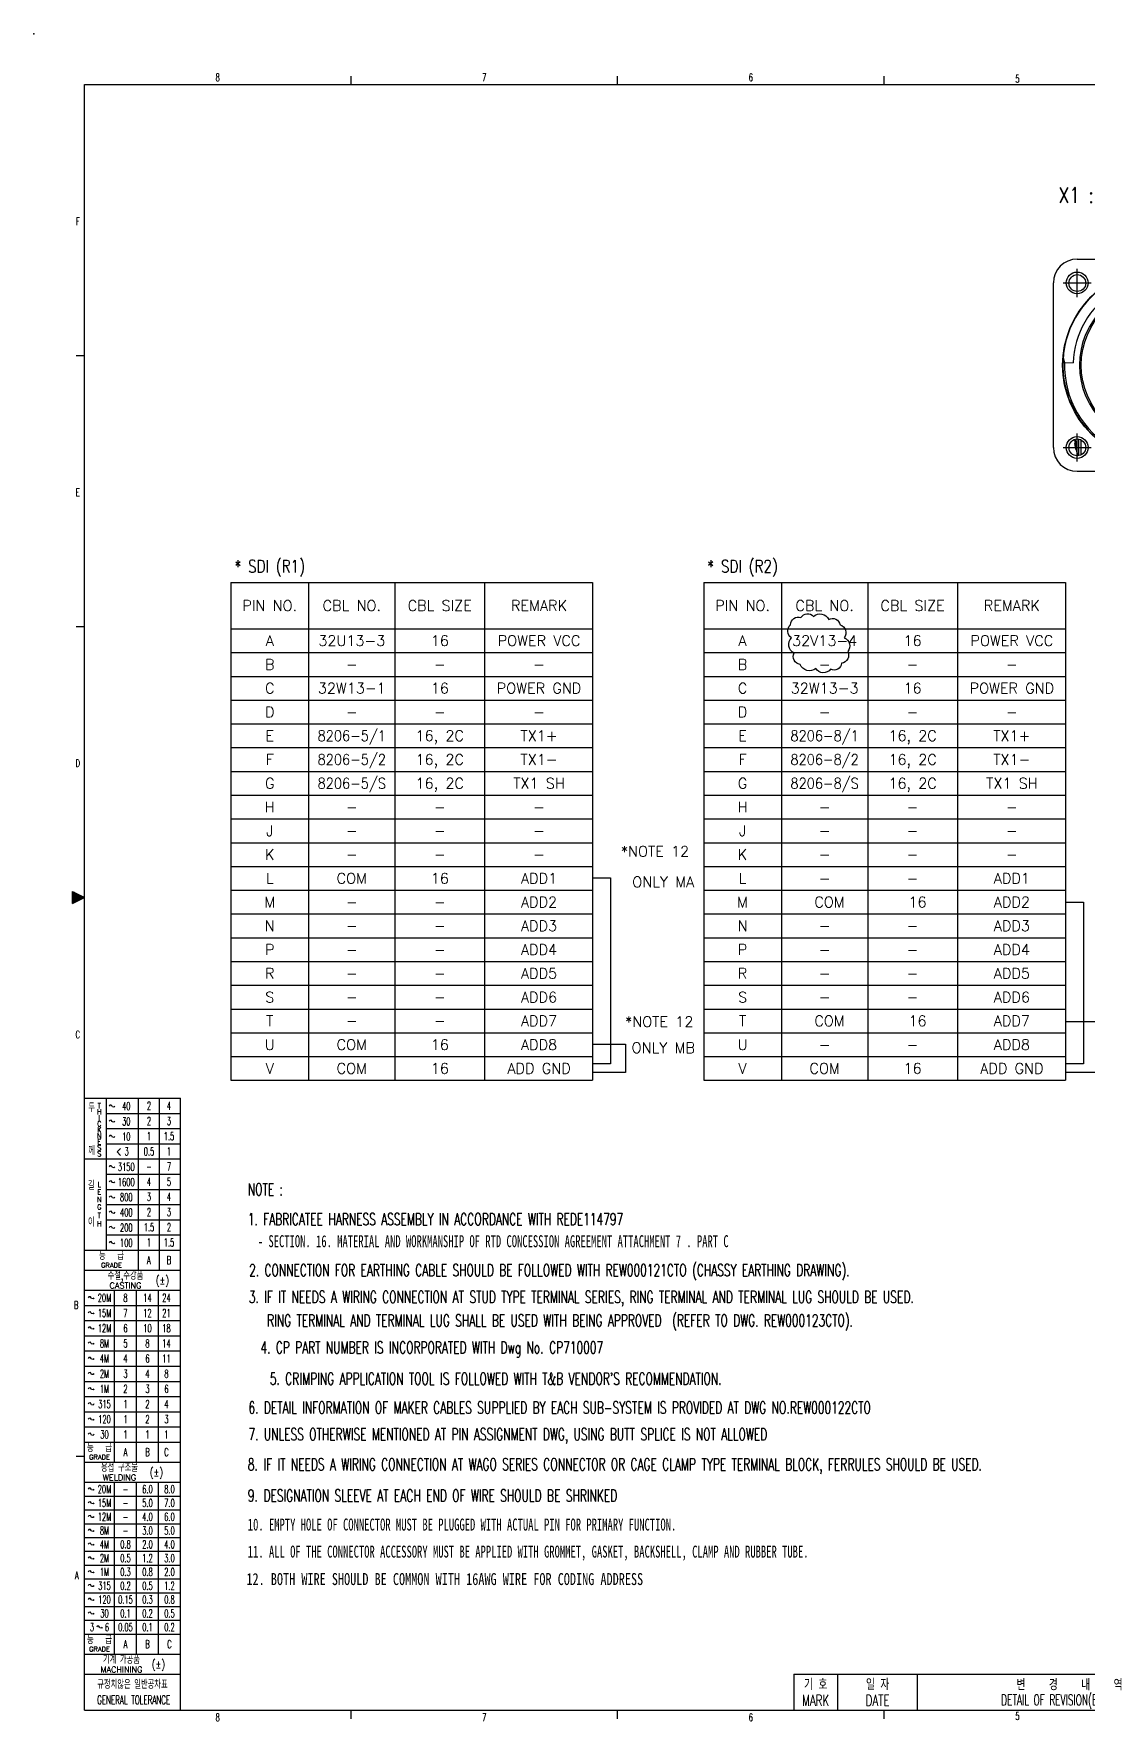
# Model space of a CAD drawing. Extents: x 260 to 819, y -886 to -454.
# Drawn here: x 260.4 to 524.1, y -875.6 to -453.8 of the extents above; entities that cross this region are included whole.
import ezdxf
from ezdxf.enums import TextEntityAlignment as Align

# ---------------------------------------------------------------- set-up
doc = ezdxf.new("R2010")
doc.units = 0
doc.header["$LTSCALE"] = 150
doc.header["$MEASUREMENT"] = 0
doc.linetypes.add('DASHDOT', pattern=[1, 0.5, -0.25, 0, -0.25])
doc.linetypes.add('DASHED', pattern=[0.75, 0.5, -0.25])
doc.layers.get('0').update_dxf_attribs({"color": 6, "linetype": 'CONTINUOUS'})
doc.layers.add('현배선도', color=7, linetype='CONTINUOUS')
doc.styles.add('ROMANS', font='txt', dxfattribs={"height": 0.2})
doc.styles.get("Standard").update_dxf_attribs({"font": 'romans.shx', "width": 0.8, "bigfont": 'whgtxt.shx'})

# ---------------------------------------------------------------- blocks, each defined once
blk = doc.blocks.new('*H6')
at = {"color": 2, "linetype": 'Continuous'}
for p, q in [((-534.45, 202.67), (-536.42, 204.65)), ((-534.64, 202.58), (-536.42, 204.36)), ((-534.82, 202.48), (-536.42, 204.08)), ((-535.01, 202.39), (-536.42, 203.8)), ((-535.2, 202.29), (-536.42, 203.51)), ((-535.39, 202.2), (-536.42, 203.23)), ((-535.58, 202.11), (-536.42, 202.95)), ((-535.77, 202.01), (-536.42, 202.67)), ((-534.26, 202.77), (-536, 204.51)), ((-534.07, 202.86), (-535.43, 204.22)), ((-533.88, 202.96), (-534.86, 203.94)), ((-533.69, 203.05), (-534.29, 203.65)), ((-533.51, 203.15), (-533.72, 203.36)), ((-535.95, 201.92), (-536.42, 202.38)), ((-536.14, 201.82), (-536.42, 202.1)), ((-536.33, 201.73), (-536.42, 201.82))]:
    blk.add_line(p, q, dxfattribs=at)
blk = doc.blocks.new('*H7')
at = {"color": 2, "linetype": 'Continuous'}
for p, q in [((-536.36, 204.69), (-536.42, 204.63)), ((-536.17, 204.6), (-536.42, 204.35)), ((-535.98, 204.5), (-536.42, 204.06)), ((-535.79, 204.41), (-536.42, 203.78)), ((-535.61, 204.31), (-536.42, 203.5)), ((-535.42, 204.22), (-536.42, 203.21)), ((-535.23, 204.12), (-536.42, 202.93)), ((-535.04, 204.03), (-536.42, 202.65)), ((-534.85, 203.93), (-536.42, 202.37)), ((-534.67, 203.84), (-536.42, 202.08)), ((-534.48, 203.74), (-536.42, 201.8)), ((-534.29, 203.65), (-536.09, 201.85)), ((-534.1, 203.55), (-535.52, 202.13)), ((-533.91, 203.46), (-534.95, 202.42)), ((-533.72, 203.36), (-534.38, 202.71)), ((-533.54, 203.27), (-533.81, 202.99))]:
    blk.add_line(p, q, dxfattribs=at)
blk = doc.blocks.new('ansi-c')
at = {"color": 5, "linetype": 'Continuous'}
for p, q in [((-56.4, 764.46), (477, 764.46)), ((-56.4, 358.06), (-56.4, 764.46)), ((-56.4, 511.06), (-32.4, 511.06)), ((-32.4, 358.06), (-32.4, 511.06)), ((-56.4, 463.06), (-32.4, 463.06)), ((-56.4, 415.06), (-32.4, 415.06)), ((-56.4, 367.06), (-32.4, 367.06)), ((121, 367.06), (283.5, 367.06)), ((-56.4, 358.06), (477, 358.06))]:
    blk.add_line(p, q, dxfattribs=at)
at = {"color": 210, "linetype": 'Continuous'}
for p, q in [((10.28, 764.46), (10.28, 766.57)), ((76.95, 764.46), (76.95, 766.57)), ((143.63, 764.46), (143.63, 766.57)), ((-58.45, 696.73), (-56.4, 696.73)), ((-58.45, 629), (-56.4, 629)), ((-58.45, 561.26), (-56.4, 561.26)), ((-50.9, 473.11), (-50.9, 511.06)), ((-42.9, 468.09), (-42.9, 511.06)), ((-37.65, 468.09), (-37.65, 511.06)), ((-50.9, 507.27), (-32.4, 507.27)), ((-50.9, 503.47), (-32.4, 503.47)), ((-50.9, 499.68), (-32.4, 499.68)), ((-56.4, 495.88), (-32.4, 495.88)), ((-50.9, 492.09), (-32.4, 492.09)), ((-50.9, 488.29), (-32.4, 488.29)), ((-50.9, 484.5), (-32.4, 484.5)), ((-50.9, 480.7), (-32.4, 480.7)), ((-50.9, 476.91), (-32.4, 476.91)), ((-56.4, 473.11), (-32.4, 473.11)), ((-56.4, 468.09), (-32.4, 468.09)), ((-48.9, 420.09), (-48.9, 463.06)), ((-43.4, 420.09), (-43.4, 463.06)), ((-37.9, 420.09), (-37.9, 463.06)), ((-56.4, 459.27), (-32.4, 459.27)), ((-56.4, 455.47), (-32.4, 455.47)), ((-56.4, 451.68), (-32.4, 451.68)), ((-56.4, 447.88), (-32.4, 447.88)), ((-56.4, 444.09), (-32.4, 444.09)), ((-56.4, 440.29), (-32.4, 440.29)), ((-56.4, 436.5), (-32.4, 436.5)), ((-56.4, 432.7), (-32.4, 432.7)), ((-56.4, 428.91), (-32.4, 428.91)), ((-56.4, 425.11), (-32.4, 425.11)), ((-58.45, 421.56), (-56.4, 421.56)), ((-56.4, 420.09), (-32.4, 420.09)), ((-48.9, 372.09), (-48.9, 415.06)), ((-43.4, 372.09), (-43.4, 415.06)), ((-37.9, 372.09), (-37.9, 415.06)), ((-56.4, 411.61), (-32.4, 411.61)), ((-56.4, 408.16), (-32.4, 408.16)), ((-56.4, 404.71), (-32.4, 404.71)), ((-56.4, 401.26), (-32.4, 401.26)), ((-56.4, 397.81), (-32.4, 397.81)), ((-56.4, 394.36), (-32.4, 394.36)), ((-56.4, 390.91), (-32.4, 390.91)), ((-56.4, 387.46), (-32.4, 387.46)), ((-56.4, 384.01), (-32.4, 384.01)), ((-56.4, 380.56), (-32.4, 380.56)), ((-56.4, 377.11), (-32.4, 377.11)), ((-56.4, 372.09), (-32.4, 372.09)), ((132, 358.06), (132, 367.06)), ((152, 358.06), (152, 367.06)), ((10.28, 355.96), (10.28, 358.06)), ((76.95, 355.96), (76.95, 358.06)), ((143.63, 355.96), (143.63, 358.06))]:
    blk.add_line(p, q, dxfattribs=at)
at = {"color": 2, "linetype": 'Continuous'}
for p, q in [((-59.42, 562.78), (-56.4, 561.26)), ((-59.42, 559.74), (-59.42, 562.78)), ((-59.42, 559.74), (-56.4, 561.26))]:
    blk.add_line(p, q, dxfattribs=at)
at = {"color": 5, "linetype": 'DASHED'}
blk.add_line((121, 367.06), (121, 358.06), dxfattribs=at)
at = {"color": 130, "linetype": 'Continuous'}
for points in [[(-48.8, 509.12), (-49.02, 508.86), (-49.41, 508.93), (-49.5, 509.08), (-49.5, 509.08), (-49.69, 509.37), (-50.1, 509.31), (-50.2, 509.12)], [(-48.8, 505.32), (-49.02, 505.06), (-49.41, 505.14), (-49.5, 505.28), (-49.5, 505.28), (-49.69, 505.58), (-50.1, 505.52), (-50.2, 505.32)], [(-48.8, 501.53), (-49.02, 501.27), (-49.41, 501.34), (-49.5, 501.49), (-49.5, 501.49), (-49.69, 501.78), (-50.1, 501.72), (-50.2, 501.53)], [(-48.8, 493.94), (-49.02, 493.68), (-49.41, 493.75), (-49.5, 493.9), (-49.5, 493.9), (-49.69, 494.19), (-50.1, 494.13), (-50.2, 493.94)], [(-48.8, 490.14), (-49.02, 489.88), (-49.41, 489.96), (-49.5, 490.1), (-49.5, 490.1), (-49.69, 490.4), (-50.1, 490.34), (-50.2, 490.14)], [(-48.8, 486.35), (-49.02, 486.09), (-49.41, 486.16), (-49.5, 486.31), (-49.5, 486.31), (-49.69, 486.6), (-50.1, 486.54), (-50.2, 486.35)], [(-48.8, 482.55), (-49.02, 482.29), (-49.41, 482.37), (-49.5, 482.51), (-49.5, 482.51), (-49.69, 482.81), (-50.1, 482.75), (-50.2, 482.55)], [(-48.8, 478.76), (-49.02, 478.5), (-49.41, 478.57), (-49.5, 478.72), (-49.5, 478.72), (-49.69, 479.01), (-50.1, 478.95), (-50.2, 478.76)], [(-48.8, 474.96), (-49.02, 474.7), (-49.41, 474.78), (-49.5, 474.92), (-49.5, 474.92), (-49.69, 475.22), (-50.1, 475.16), (-50.2, 474.96)], [(-54.05, 461.21), (-54.27, 460.95), (-54.66, 461.02), (-54.75, 461.17), (-54.75, 461.17), (-54.94, 461.46), (-55.35, 461.4), (-55.45, 461.21)], [(-54.05, 457.41), (-54.27, 457.15), (-54.66, 457.22), (-54.75, 457.37), (-54.75, 457.37), (-54.94, 457.66), (-55.35, 457.61), (-55.45, 457.41)], [(-54.05, 453.62), (-54.27, 453.36), (-54.66, 453.43), (-54.75, 453.58), (-54.75, 453.58), (-54.94, 453.87), (-55.35, 453.81), (-55.45, 453.62)], [(-54.05, 449.82), (-54.27, 449.56), (-54.66, 449.63), (-54.75, 449.78), (-54.75, 449.78), (-54.94, 450.07), (-55.35, 450.02), (-55.45, 449.82)], [(-54.05, 446.03), (-54.27, 445.77), (-54.66, 445.84), (-54.75, 445.99), (-54.75, 445.99), (-54.94, 446.28), (-55.35, 446.22), (-55.45, 446.03)], [(-54.05, 442.23), (-54.27, 441.97), (-54.66, 442.04), (-54.75, 442.19), (-54.75, 442.19), (-54.94, 442.48), (-55.35, 442.43), (-55.45, 442.23)], [(-54.05, 438.44), (-54.27, 438.18), (-54.66, 438.25), (-54.75, 438.4), (-54.75, 438.4), (-54.94, 438.69), (-55.35, 438.63), (-55.45, 438.44)], [(-54.05, 434.64), (-54.27, 434.38), (-54.66, 434.45), (-54.75, 434.6), (-54.75, 434.6), (-54.94, 434.89), (-55.35, 434.84), (-55.45, 434.64)], [(-54.05, 430.85), (-54.27, 430.59), (-54.66, 430.66), (-54.75, 430.81), (-54.75, 430.81), (-54.94, 431.1), (-55.35, 431.04), (-55.45, 430.85)], [(-54.05, 427.05), (-54.27, 426.79), (-54.66, 426.86), (-54.75, 427.01), (-54.75, 427.01), (-54.94, 427.3), (-55.35, 427.25), (-55.45, 427.05)], [(-54.05, 413.38), (-54.27, 413.12), (-54.66, 413.19), (-54.75, 413.34), (-54.75, 413.34), (-54.94, 413.63), (-55.35, 413.57), (-55.45, 413.38)], [(-54.05, 409.93), (-54.27, 409.67), (-54.66, 409.74), (-54.75, 409.89), (-54.75, 409.89), (-54.94, 410.18), (-55.35, 410.12), (-55.45, 409.93)], [(-54.05, 406.48), (-54.27, 406.22), (-54.66, 406.29), (-54.75, 406.44), (-54.75, 406.44), (-54.94, 406.73), (-55.35, 406.67), (-55.45, 406.48)], [(-54.05, 403.03), (-54.27, 402.77), (-54.66, 402.84), (-54.75, 402.99), (-54.75, 402.99), (-54.94, 403.28), (-55.35, 403.22), (-55.45, 403.03)], [(-54.05, 399.58), (-54.27, 399.32), (-54.66, 399.39), (-54.75, 399.54), (-54.75, 399.54), (-54.94, 399.83), (-55.35, 399.77), (-55.45, 399.58)], [(-54.05, 396.13), (-54.27, 395.87), (-54.66, 395.94), (-54.75, 396.09), (-54.75, 396.09), (-54.94, 396.38), (-55.35, 396.32), (-55.45, 396.13)], [(-54.05, 392.68), (-54.27, 392.42), (-54.66, 392.49), (-54.75, 392.64), (-54.75, 392.64), (-54.94, 392.93), (-55.35, 392.87), (-55.45, 392.68)], [(-54.05, 389.23), (-54.27, 388.97), (-54.66, 389.04), (-54.75, 389.19), (-54.75, 389.19), (-54.94, 389.48), (-55.35, 389.42), (-55.45, 389.23)], [(-54.05, 385.78), (-54.27, 385.52), (-54.66, 385.59), (-54.75, 385.74), (-54.75, 385.74), (-54.94, 386.03), (-55.35, 385.97), (-55.45, 385.78)], [(-54.05, 382.33), (-54.27, 382.07), (-54.66, 382.14), (-54.75, 382.29), (-54.75, 382.29), (-54.94, 382.58), (-55.35, 382.52), (-55.45, 382.33)], [(-51.95, 378.88), (-52.17, 378.62), (-52.56, 378.69), (-52.65, 378.84), (-52.65, 378.84), (-52.84, 379.13), (-53.25, 379.07), (-53.35, 378.88)]]:
    blk.add_lwpolyline(points, dxfattribs=at)
at = {"color": 7, "linetype": 'Continuous'}
blk.add_point((-69.1, 777.16), dxfattribs=at)
for name in ['*H7', '*H6']:
    blk.add_blockref(name, (477, 358.06), dxfattribs=at)
at = {"color": 130, "linetype": 'Continuous'}
for s, height, width, p in [('8', 1.9, 0.655684, (-23.08, 766.25)), ('7', 1.9, 0.655684, (43.6, 766.25)), ('6', 1.9, 0.655684, (110.27, 766.25)), ('5', 1.9, 0.655684, (176.97, 765.92)), ('F', 1.9, 0.655684, (-58.09, 730.28)), ('E', 1.9, 0.655684, (-58.09, 662.55)), ('D', 1.9, 0.655684, (-58.09, 594.82)), ('C', 1.9, 0.655684, (-58.09, 527)), ('두', 2, 0.65, (-54.6, 508.66)), ('T', 1.3, 0.797385, (-52.7, 509.19)), ('H', 1.3, 0.797385, (-52.7, 507.69)), ('I', 1.3, 0.797385, (-52.7, 506.19)), ('40', 2, 0.582, (-45.95, 509.08)), ('30', 2, 0.582, (-45.95, 505.28)), ('2', 2, 0.582, (-40.27, 509.17)), ('2', 2, 0.582, (-40.27, 505.37)), ('4', 2, 0.582, (-35.27, 509.17)), ('3', 2, 0.582, (-35.27, 505.37)), ('C', 1.3, 0.797385, (-52.7, 504.69)), ('N', 1.3, 0.797385, (-52.7, 501.69)), ('K', 1.3, 0.797385, (-52.7, 503.19)), ('10', 2, 0.582, (-45.95, 501.49)), ('1', 2, 0.582, (-40.27, 501.58)), ('1.5', 2, 0.582, (-35.27, 501.58)), ('께', 2, 0.65, (-54.6, 497.89)), ('S', 1.3, 0.797385, (-52.7, 498.69)), ('S', 1.3, 0.797385, (-52.7, 497.19)), ('E', 1.3, 0.797385, (-52.7, 500.19)), ('< 3', 2, 0.582, (-46.9, 497.78)), ('0.5', 2, 0.582, (-40.27, 497.78)), ('1', 2, 0.582, (-35.27, 497.78)), ('3150', 2, 0.582, (-45.95, 493.9)), ('-', 2, 0.582, (-40.27, 493.99)), ('7', 2, 0.582, (-35.27, 493.99)), ('길', 2, 0.65, (-54.7, 489.19)), ('L', 1.3, 0.797385, (-52.7, 489.52)), ('1600', 2, 0.582, (-45.95, 490.1)), ('4', 2, 0.582, (-40.27, 490.19)), ('5', 2, 0.582, (-35.27, 490.19)), ('N', 1.3, 0.797385, (-52.7, 485.74)), ('E', 1.3, 0.797385, (-52.7, 487.63)), ('800', 2, 0.582, (-45.95, 486.31)), ('3', 2, 0.582, (-40.27, 486.4)), ('4', 2, 0.582, (-35.27, 486.4)), ('이', 2, 0.65, (-54.7, 480.01)), ('G', 1.3, 0.797385, (-52.7, 483.86)), ('T', 1.3, 0.797385, (-52.7, 481.77)), ('400', 2, 0.582, (-45.95, 482.51)), ('2', 2, 0.582, (-40.27, 482.6)), ('3', 2, 0.582, (-35.27, 482.6)), ('H', 1.3, 0.797385, (-52.7, 479.68)), ('200', 2, 0.582, (-45.95, 478.72)), ('1.5', 2, 0.582, (-40.27, 478.81)), ('2', 2, 0.582, (-35.27, 478.81)), ('등   급', 2, 0.65, (-49.65, 471.68)), ('100', 2, 0.582, (-45.95, 474.92)), ('1', 2, 0.582, (-40.27, 475.01)), ('1.5', 2, 0.582, (-35.27, 475.01)), ('GRADE', 1.2, 1.015333, (-49.65, 469.32)), ('A', 2, 0.582, (-40.27, 470.6)), ('B', 2, 0.582, (-35.27, 470.6)), ('CASTING', 1.5, 0.982, (-46.15, 464.24)), ('주철,주강품', 2, 0.65, (-46.15, 466.71)), ('(±)', 2, 0.782, (-36.9, 465.58)), ('B', 1.9, 0.655684, (-58.49, 459.39)), ('20M', 2, 0.582, (-51.4, 461.17)), ('8', 2, 0.582, (-46.15, 461.17)), ('14', 2, 0.582, (-40.65, 461.17)), ('24', 2, 0.582, (-35.9, 461.17)), ('15M', 2, 0.582, (-51.4, 457.37)), ('7', 2, 0.582, (-46.15, 457.37)), ('12', 2, 0.582, (-40.65, 457.37)), ('21', 2, 0.582, (-35.9, 457.37)), ('12M', 2, 0.582, (-51.4, 453.58)), ('6', 2, 0.582, (-46.15, 453.58)), ('10', 2, 0.582, (-40.65, 453.58)), ('18', 2, 0.582, (-35.9, 453.58)), ('8M', 2, 0.582, (-51.4, 449.78)), ('5', 2, 0.582, (-46.15, 449.78)), ('8', 2, 0.582, (-40.65, 449.78)), ('14', 2, 0.582, (-35.9, 449.78)), ('4M', 2, 0.582, (-51.4, 445.99)), ('2M', 2, 0.582, (-51.4, 442.19)), ('4', 2, 0.582, (-46.15, 445.99)), ('3', 2, 0.582, (-46.15, 442.19)), ('4', 2, 0.582, (-40.65, 442.19)), ('6', 2, 0.582, (-40.65, 445.99)), ('11', 2, 0.582, (-35.9, 445.99)), ('8', 2, 0.582, (-35.9, 442.19)), ('1M', 2, 0.582, (-51.4, 438.4)), ('2', 2, 0.582, (-46.15, 438.4)), ('3', 2, 0.582, (-40.65, 438.4)), ('6', 2, 0.582, (-35.9, 438.4)), ('315', 2, 0.582, (-51.4, 434.6)), ('1', 2, 0.582, (-46.15, 434.6)), ('2', 2, 0.582, (-40.65, 434.6)), ('4', 2, 0.582, (-35.9, 434.6)), ('120', 2, 0.582, (-51.4, 430.81)), ('1', 2, 0.582, (-46.15, 430.81)), ('2', 2, 0.582, (-40.65, 430.81)), ('3', 2, 0.582, (-35.9, 430.81)), ('30', 2, 0.582, (-51.4, 427.01)), ('1', 2, 0.582, (-46.15, 427.01)), ('1', 2, 0.582, (-40.65, 427.01)), ('1', 2, 0.582, (-35.9, 427.01)), ('등   급', 2, 0.65, (-52.65, 423.64)), ('GRADE', 1.2, 1.015333, (-52.65, 421.36)), ('A', 2, 0.582, (-46.15, 422.6)), ('B', 2, 0.582, (-40.65, 422.6)), ('C', 2, 0.582, (-35.9, 422.6)), ('용접 구조물', 2, 0.65, (-47.65, 418.71)), ('(±)', 2, 0.782, (-38.4, 417.58)), ('20M', 2, 0.582, (-51.4, 413.34)), ('WELDING', 1.5, 0.982, (-47.65, 416.24)), ('6.0', 2, 0.582, (-40.65, 413.34)), ('8.0', 2, 0.582, (-35.15, 413.34)), ('15M', 2, 0.582, (-51.4, 409.89)), ('-', 2, 0.582, (-46.15, 413.34)), ('-', 2, 0.582, (-46.15, 409.89)), ('5.0', 2, 0.582, (-40.65, 409.89)), ('7.0', 2, 0.582, (-35.15, 409.89)), ('12M', 2, 0.582, (-51.4, 406.44)), ('-', 2, 0.582, (-46.15, 406.44)), ('4.0', 2, 0.582, (-40.65, 406.44)), ('6.0', 2, 0.582, (-35.15, 406.44)), ('8M', 2, 0.582, (-51.4, 402.99)), ('-', 2, 0.582, (-46.15, 402.99)), ('3.0', 2, 0.582, (-40.65, 402.99)), ('5.0', 2, 0.582, (-35.15, 402.99)), ('4M', 2, 0.582, (-51.4, 399.54)), ('2M', 2, 0.582, (-51.4, 396.09)), ('0.8', 2, 0.582, (-46.15, 399.54)), ('0.5', 2, 0.582, (-46.15, 396.09)), ('2.0', 2, 0.582, (-40.65, 399.54)), ('1.2', 2, 0.582, (-40.65, 396.09)), ('4.0', 2, 0.582, (-35.15, 399.54)), ('3.0', 2, 0.582, (-35.15, 396.09)), ('A', 1.9, 0.655684, (-58.29, 391.77)), ('1M', 2, 0.582, (-51.4, 392.64)), ('0.3', 2, 0.582, (-46.15, 392.64)), ('0.8', 2, 0.582, (-40.65, 392.64)), ('2.0', 2, 0.582, (-35.15, 392.64)), ('315', 2, 0.582, (-51.4, 389.19)), ('0.2', 2, 0.582, (-46.15, 389.19)), ('0.5', 2, 0.582, (-40.65, 389.19)), ('1.2', 2, 0.582, (-35.15, 389.19)), ('120', 2, 0.582, (-51.4, 385.74)), ('0.15', 2, 0.582, (-46.15, 385.74)), ('0.3', 2, 0.582, (-40.65, 385.74)), ('0.8', 2, 0.582, (-35.15, 385.74)), ('3', 2, 0.582, (-54.52, 378.84)), ('30', 2, 0.582, (-51.4, 382.29)), ('6', 2, 0.582, (-50.77, 378.84)), ('0.05', 2, 0.582, (-46.15, 378.84)), ('0.1', 2, 0.582, (-46.15, 382.29)), ('0.2', 2, 0.582, (-40.65, 382.29)), ('0.1', 2, 0.582, (-40.65, 378.84)), ('0.5', 2, 0.582, (-35.15, 382.29)), ('0.2', 2, 0.582, (-35.15, 378.84)), ('등   급', 2, 0.65, (-52.65, 375.64)), ('A', 2, 0.582, (-46.15, 374.6)), ('B', 2, 0.582, (-40.65, 374.6)), ('C', 2, 0.582, (-35.15, 374.6)), ('GRADE', 1.2, 1.015333, (-52.65, 373.36)), ('기계 가공품', 2, 0.65, (-47.15, 370.71)), ('MACHINING', 1.5, 0.982, (-47.15, 368.24)), ('(±)', 2, 0.782, (-37.9, 369.58)), ('규정치않은 일반공차표', 2, 0.65, (-44.4, 364.46)), ('기 호', 2.8, 0.7, (126.5, 364.56)), ('일 자', 2.8, 0.7, (142, 364.56)), ('변    경    내    역', 2.8, 0.7, (190, 364.46)), ('GENERAL TOLERANCE', 2.2, 0.591091, (-44.1, 360.66)), ('MARK', 2.7, 0.700519, (126.5, 360.56)), ('DATE', 2.7, 0.700519, (142, 360.56)), ('DETAIL OF REVISION(E.C ZONE)', 2.7, 0.607926, (190, 360.66)), ('8', 1.9, 0.655684, (-23.08, 356.28)), ('7', 1.9, 0.655684, (43.6, 356.28)), ('6', 1.9, 0.655684, (110.27, 356.28)), ('5', 1.9, 0.655684, (176.97, 356.61))]:
    blk.add_text(s, height=height, dxfattribs=dict(at, width=width)).set_placement(p, align=Align.MIDDLE_CENTER)

msp = doc.modelspace()

# ---------------------------------------------------------------- linework, layer by layer
at = {"color": 7, "linetype": 'Continuous'}
for p, q in [((521.36, -510.14), (562.51, -510.14)), ((515.41, -557.23), (515.41, -516.09)), ((518.2, -536.01), (520.4, -536.07)), ((520.73, -556.2), (520.74, -556.25)), ((520.73, -556.2), (521.01, -556.2)), ((520.74, -555.47), (520.89, -555.47)), ((520.74, -556.25), (521, -556.25)), ((520.74, -556.32), (520.76, -556.45)), ((521.76, -557.49), (521.76, -555.13)), ((522.33, -559.08), (522.33, -555.32)), ((521.76, -559.26), (521.76, -557.49)), ((521.36, -563.18), (562.51, -563.18))]:
    msp.add_line(p, q, dxfattribs=at)
at = {"color": 7, "linetype": 'DASHDOT'}
for p, q in [((521.36, -519.62), (521.36, -512.56)), ((517.83, -516.09), (524.9, -516.09)), ((521.36, -560.76), (521.36, -553.7)), ((517.83, -557.23), (524.9, -557.23))]:
    msp.add_line(p, q, dxfattribs=at)
at = {"color": 0}
for p, q in [((309.68, -590.94), (309.68, -715.41)), ((309.68, -590.94), (329.12, -590.94)), ((329.12, -590.94), (329.12, -715.41)), ((329.12, -590.94), (329.12, -715.41)), ((329.12, -590.94), (373.13, -590.94)), ((350.72, -590.94), (350.72, -715.41)), ((373.13, -590.94), (373.13, -715.41)), ((373.13, -590.94), (400.13, -590.94)), ((373.13, -590.94), (373.13, -715.41)), ((400.13, -590.94), (400.13, -715.41)), ((427.96, -590.94), (427.96, -715.41)), ((427.96, -590.94), (447.4, -590.94)), ((447.4, -590.94), (447.4, -715.41)), ((447.4, -590.94), (447.4, -715.41)), ((447.4, -590.94), (491.41, -590.94)), ((469, -590.94), (469, -715.41)), ((491.41, -590.94), (491.41, -715.41)), ((491.41, -590.94), (518.41, -590.94)), ((518.41, -590.94), (518.41, -715.41)), ((309.68, -602.55), (329.12, -602.55)), ((329.12, -602.55), (373.13, -602.55)), ((373.13, -602.55), (400.13, -602.55)), ((427.96, -602.55), (447.4, -602.55)), ((447.4, -602.55), (491.41, -602.55)), ((491.41, -602.55), (518.41, -602.55)), ((309.68, -608.49), (329.12, -608.49)), ((329.12, -608.49), (373.13, -608.49)), ((373.13, -608.49), (400.13, -608.49)), ((427.96, -608.49), (447.4, -608.49)), ((447.4, -608.49), (491.41, -608.49)), ((491.41, -608.49), (518.41, -608.49)), ((309.68, -614.43), (329.12, -614.43)), ((329.12, -614.43), (373.13, -614.43)), ((373.13, -614.43), (400.13, -614.43)), ((427.96, -614.43), (447.4, -614.43)), ((447.4, -614.43), (491.41, -614.43)), ((491.41, -614.43), (518.41, -614.43)), ((309.68, -620.37), (329.12, -620.37)), ((329.12, -620.37), (373.13, -620.37)), ((373.13, -620.37), (400.13, -620.37)), ((427.96, -620.37), (447.4, -620.37)), ((447.4, -620.37), (491.41, -620.37)), ((491.41, -620.37), (518.41, -620.37)), ((309.68, -626.31), (329.12, -626.31)), ((329.12, -626.31), (373.13, -626.31)), ((373.13, -626.31), (400.13, -626.31)), ((427.96, -626.31), (447.4, -626.31)), ((447.4, -626.31), (491.41, -626.31)), ((491.41, -626.31), (518.41, -626.31)), ((309.68, -632.25), (329.12, -632.25)), ((329.12, -632.25), (373.13, -632.25)), ((373.13, -632.25), (400.13, -632.25)), ((427.96, -632.25), (447.4, -632.25)), ((447.4, -632.25), (491.41, -632.25)), ((491.41, -632.25), (518.41, -632.25)), ((309.68, -638.19), (329.12, -638.19)), ((329.12, -638.19), (373.13, -638.19)), ((373.13, -638.19), (400.13, -638.19)), ((427.96, -638.19), (447.4, -638.19)), ((447.4, -638.19), (491.41, -638.19)), ((491.41, -638.19), (518.41, -638.19)), ((309.68, -644.13), (329.12, -644.13)), ((329.12, -644.13), (373.13, -644.13)), ((373.13, -644.13), (400.13, -644.13)), ((427.96, -644.13), (447.4, -644.13)), ((447.4, -644.13), (491.41, -644.13)), ((491.41, -644.13), (518.41, -644.13)), ((309.68, -650.07), (329.12, -650.07)), ((329.12, -650.07), (373.13, -650.07)), ((373.13, -650.07), (400.13, -650.07)), ((427.96, -650.07), (447.4, -650.07)), ((447.4, -650.07), (491.41, -650.07)), ((491.41, -650.07), (518.41, -650.07)), ((309.68, -656.01), (329.12, -656.01)), ((329.12, -656.01), (373.13, -656.01)), ((373.13, -656.01), (400.13, -656.01)), ((427.96, -656.01), (447.4, -656.01)), ((447.4, -656.01), (491.41, -656.01)), ((491.41, -656.01), (518.41, -656.01)), ((309.68, -661.95), (329.12, -661.95)), ((329.12, -661.95), (373.13, -661.95)), ((373.13, -661.95), (400.13, -661.95)), ((427.96, -661.95), (447.4, -661.95)), ((447.4, -661.95), (491.41, -661.95)), ((491.41, -661.95), (518.41, -661.95)), ((309.68, -667.89), (329.12, -667.89)), ((329.12, -667.89), (373.13, -667.89)), ((373.13, -667.89), (400.13, -667.89)), ((427.96, -667.89), (447.4, -667.89)), ((447.4, -667.89), (491.41, -667.89)), ((491.41, -667.89), (518.41, -667.89)), ((309.68, -673.83), (329.12, -673.83)), ((329.12, -673.83), (373.13, -673.83)), ((373.13, -673.83), (400.13, -673.83)), ((427.96, -673.83), (447.4, -673.83)), ((447.4, -673.83), (491.41, -673.83)), ((491.41, -673.83), (518.41, -673.83)), ((309.68, -679.77), (329.12, -679.77)), ((329.12, -679.77), (373.13, -679.77)), ((373.13, -679.77), (400.13, -679.77)), ((427.96, -679.77), (447.4, -679.77)), ((447.4, -679.77), (491.41, -679.77)), ((491.41, -679.77), (518.41, -679.77)), ((309.68, -685.71), (329.12, -685.71)), ((329.12, -685.71), (373.13, -685.71)), ((373.13, -685.71), (400.13, -685.71)), ((427.96, -685.71), (447.4, -685.71)), ((447.4, -685.71), (491.41, -685.71)), ((491.41, -685.71), (518.41, -685.71)), ((309.68, -691.65), (329.12, -691.65)), ((329.12, -691.65), (373.13, -691.65)), ((373.13, -691.65), (400.13, -691.65)), ((427.96, -691.65), (447.4, -691.65)), ((447.4, -691.65), (491.41, -691.65)), ((491.41, -691.65), (518.41, -691.65)), ((309.68, -697.59), (329.12, -697.59)), ((329.12, -697.59), (373.13, -697.59)), ((373.13, -697.59), (400.13, -697.59)), ((427.96, -697.59), (447.4, -697.59)), ((447.4, -697.59), (491.41, -697.59)), ((491.41, -697.59), (518.41, -697.59)), ((309.68, -703.53), (329.12, -703.53)), ((329.12, -703.53), (373.13, -703.53)), ((373.13, -703.53), (400.13, -703.53)), ((427.96, -703.53), (447.4, -703.53)), ((447.4, -703.53), (491.41, -703.53)), ((491.41, -703.53), (518.41, -703.53)), ((309.68, -709.47), (329.12, -709.47)), ((329.12, -709.47), (373.13, -709.47)), ((373.13, -709.47), (400.13, -709.47)), ((427.96, -709.47), (447.4, -709.47)), ((447.4, -709.47), (491.41, -709.47)), ((491.41, -709.47), (518.41, -709.47)), ((309.68, -715.41), (329.12, -715.41)), ((329.12, -715.41), (373.13, -715.41)), ((373.13, -715.41), (400.13, -715.41)), ((427.96, -715.41), (447.4, -715.41)), ((447.4, -715.41), (491.41, -715.41)), ((491.41, -715.41), (518.41, -715.41))]:
    msp.add_line(p, q, dxfattribs=at)
at = {"color": 7, "linetype": 'Continuous'}
for centre, radius in [((541.93, -536.66), 24.19), ((521.36, -516.09), 2.72), ((521.4, -516.12), 2.1), ((541.93, -536.66), 19.92), ((541.93, -536.66), 19.54), ((521.36, -557.23), 2.72), ((521.4, -557.2), 2.1)]:
    msp.add_circle(centre, radius, dxfattribs=at)
for centre, radius, start, end in [((521.36, -516.09), 5.95, 90, 180), ((541.93, -536.66), 24.13, 120, 241.5467), ((541.93, -536.66), 21.54, 121.5467, 178.4442), ((541.73, -529.6), 24.38, 192.0911, 195.2516), ((541.93, -536.66), 23.74, 178.4442, 241.5467), ((522.36, -555.28), 1.63, 177.5074, 186.7616), ((521.52, -556.18), 0.796, 181.6419, 190.1247), ((527.59, -554.59), 6.9, 187.303, 193.4844), ((523.95, -555.6), 3.27, 191.3404, 206.9207), ((530.4, -555.03), 9.74, 188.3716, 205.8695), ((524.03, -554.27), 3.37, 195.8483, 206.7841), ((529.23, -556.45), 8.23, 175.3594, 179.9591), ((528.49, -556.45), 7.49, 179.9565, 184.8572), ((521.36, -557.23), 5.95, 180, 270)]:
    msp.add_arc(centre, radius, start, end, dxfattribs=at)
at = {"layer": '현배선도', "color": 0}
for p, q in [((400.13, -664.81), (404.67, -664.81)), ((404.67, -664.81), (404.67, -711.33)), ((518.41, -670.9), (522.95, -670.9)), ((522.95, -670.9), (522.95, -711.33)), ((518.41, -700.73), (526.65, -700.73)), ((400.13, -706.4), (408.38, -706.4)), ((408.38, -706.4), (408.38, -713.44)), ((404.67, -711.33), (400.13, -711.33)), ((522.95, -711.33), (518.41, -711.33)), ((408.38, -713.44), (400.13, -713.44)), ((526.65, -713.44), (518.41, -713.44))]:
    msp.add_line(p, q, dxfattribs=at)
at = {"layer": '현배선도', "color": 3}
msp.add_lwpolyline([(455.98, -612.48, -0.520567), (452.08, -611.43, -0.520567), (450.56, -608.58, -0.520567), (449.89, -604.78, -0.520567), (449.7, -601.55, -0.520567), (452.27, -599.74, -0.520567), (455.41, -599.46, -0.520567), (459.22, -600.22, -0.520567), (462.07, -601.55, -0.520567), (463.12, -604.78, -0.520567), (463.97, -608.2, -0.520567), (462.45, -611.15, -0.520567), (459.69, -612.67, -0.520567)], format="xyb", close=True, dxfattribs=at)

# ---------------------------------------------------------------- block references
at = {"linetype": 'DASHED'}
msp.add_blockref('ansi-c', (329.46, -1230.96), dxfattribs=at)
msp.add_blockref('ansi-c', (329.46, -1230.96), dxfattribs=at)

# ---------------------------------------------------------------- texts
at = {"color": 0}
for s, p in [('PIN NO.', (319.4, -596.74)), ('CBL NO.', (339.92, -596.74)), ('CBL SIZE', (361.93, -596.74)), ('REMARK', (386.76, -596.74)), ('PIN NO.', (437.68, -596.74)), ('CBL NO.', (458.2, -596.74)), ('CBL SIZE', (480.2, -596.74)), ('REMARK', (505.04, -596.74)), ('A', (319.4, -605.52)), ('32U13-3', (339.92, -605.52)), ('16', (361.93, -605.52)), ('POWER VCC', (386.76, -605.52)), ('A', (437.68, -605.52)), ('32V13-4', (458.2, -605.52)), ('16', (480.2, -605.52)), ('POWER VCC', (505.04, -605.52)), ('B', (319.4, -611.46)), ('-', (339.92, -611.46)), ('-', (361.93, -611.46)), ('-', (386.76, -611.46)), ('B', (437.68, -611.46)), ('-', (458.2, -611.46)), ('-', (480.2, -611.46)), ('-', (505.04, -611.46)), ('C', (319.4, -617.4)), ('32W13-1', (339.92, -617.4)), ('16', (361.93, -617.4)), ('POWER GND', (386.76, -617.4)), ('C', (437.68, -617.4)), ('32W13-3', (458.2, -617.4)), ('16', (480.2, -617.4)), ('POWER GND', (505.04, -617.4)), ('D', (319.4, -623.34)), ('-', (339.92, -623.34)), ('-', (361.93, -623.34)), ('-', (386.76, -623.34)), ('D', (437.68, -623.34)), ('-', (458.2, -623.34)), ('-', (480.2, -623.34)), ('-', (505.04, -623.34)), ('E', (319.4, -629.28)), ('16, 2C', (361.93, -629.28)), ('TX1+', (386.76, -629.28)), ('E', (437.68, -629.28)), ('16, 2C', (480.2, -629.28)), ('TX1+', (505.04, -629.28)), ('F', (319.4, -635.22)), ('16, 2C', (361.93, -635.22)), ('TX1-', (386.76, -635.22)), ('F', (437.68, -635.22)), ('16, 2C', (480.2, -635.22)), ('TX1-', (505.04, -635.22)), ('G', (319.4, -641.16)), ('16, 2C', (361.93, -641.16)), ('TX1 SH', (386.76, -641.16)), ('G', (437.68, -641.16)), ('16, 2C', (480.2, -641.16)), ('TX1 SH', (505.04, -641.16)), ('H', (319.4, -647.1)), ('-', (339.92, -647.1)), ('-', (361.93, -647.1)), ('-', (386.76, -647.1)), ('H', (437.68, -647.1)), ('-', (458.2, -647.1)), ('-', (480.2, -647.1)), ('-', (505.04, -647.1)), ('J', (319.4, -653.04)), ('-', (339.92, -653.04)), ('-', (361.93, -653.04)), ('-', (386.76, -653.04)), ('J', (437.68, -653.04)), ('-', (458.2, -653.04)), ('-', (480.2, -653.04)), ('-', (505.04, -653.04)), ('K', (319.4, -658.98)), ('*NOTE 12', (415.76, -658.17)), ('K', (437.68, -658.98)), ('-', (339.92, -658.98)), ('-', (361.93, -658.98)), ('-', (386.76, -658.98)), ('-', (458.2, -658.98)), ('-', (480.2, -658.98)), ('-', (505.04, -658.98)), ('L', (319.4, -664.92)), ('COM', (339.92, -664.92)), ('16', (361.93, -664.92)), ('ADD1', (386.76, -664.92)), ('ONLY MA', (417.84, -665.82)), ('L', (437.68, -664.92)), ('-', (458.2, -664.92)), ('-', (480.2, -664.92)), ('ADD1', (505.04, -664.92)), ('M', (319.4, -670.86)), ('ADD2', (386.76, -670.86)), ('M', (437.68, -670.86)), ('COM', (459.41, -670.86)), ('16', (481.42, -670.86)), ('ADD2', (505.04, -670.86)), ('-', (339.92, -670.86)), ('-', (361.93, -670.86)), ('N', (319.4, -676.8)), ('-', (339.92, -676.8)), ('-', (361.93, -676.8)), ('ADD3', (386.76, -676.8)), ('N', (437.68, -676.8)), ('-', (458.2, -676.8)), ('-', (480.2, -676.8)), ('ADD3', (505.04, -676.8)), ('P', (319.4, -682.74)), ('-', (339.92, -682.74)), ('-', (361.93, -682.74)), ('ADD4', (386.76, -682.74)), ('P', (437.68, -682.74)), ('-', (458.2, -682.74)), ('-', (480.2, -682.74)), ('ADD4', (505.04, -682.74)), ('R', (319.4, -688.68)), ('ADD5', (386.76, -688.68)), ('R', (437.68, -688.68)), ('ADD5', (505.04, -688.68)), ('-', (339.92, -688.68)), ('-', (361.93, -688.68)), ('-', (458.2, -688.68)), ('-', (480.2, -688.68)), ('S', (319.4, -694.62)), ('-', (339.92, -694.62)), ('-', (361.93, -694.62)), ('ADD6', (386.76, -694.62)), ('S', (437.68, -694.62)), ('-', (458.2, -694.62)), ('-', (480.2, -694.62)), ('ADD6', (505.04, -694.62)), ('T', (319.4, -700.56)), ('ADD7', (386.76, -700.56)), ('*NOTE 12', (416.82, -700.76)), ('T', (437.68, -700.56)), ('COM', (459.41, -700.56)), ('16', (481.42, -700.56)), ('ADD7', (505.04, -700.56)), ('-', (339.92, -700.56)), ('-', (361.93, -700.56)), ('U', (319.4, -706.5)), ('COM', (339.92, -706.5)), ('16', (361.93, -706.5)), ('ADD8', (386.76, -706.5)), ('ONLY MB', (417.84, -707.27)), ('U', (437.68, -706.5)), ('-', (458.2, -706.5)), ('-', (480.2, -706.5)), ('ADD8', (505.04, -706.5)), ('V', (319.4, -712.44)), ('COM', (339.92, -712.44)), ('16', (361.93, -712.44)), ('ADD GND', (386.76, -712.44)), ('V', (437.68, -712.44)), ('COM', (458.2, -712.44)), ('16', (480.2, -712.44)), ('ADD GND', (505.04, -712.44))]:
    msp.add_text(s, height=2.64, dxfattribs=at).set_placement(p, align=Align.MIDDLE_CENTER)
at = {"color": 0, "width": 0.9}
for s, p in [('8206-5/1', (339.92, -629.28)), ('8206-8/1', (458.2, -629.28)), ('8206-5/2', (339.92, -635.22)), ('8206-8/2', (458.2, -635.22)), ('8206-5/S', (339.92, -641.16)), ('8206-8/S', (458.2, -641.16))]:
    msp.add_text(s, height=2.64, dxfattribs=at).set_placement(p, align=Align.MIDDLE_CENTER)
at = {"color": 7, "width": 0.65}
for s, p in [('NOTE : ', (313.91, -742.69)), ('1. FABRICATEE HARNESS ASSEMBLY IN ACCORDANCE WITH REDE114797', (313.91, -750.14)), ('2. CONNECTION FOR EARTHING CABLE SHOULD BE FOLLOWED WITH REW000121CTO (CHASSY EARTHING DRAWING).', (314.21, -762.89)), ('3. IF IT NEEDS A WIRING CONNECTION AT STUD TYPE TERMINAL SERIES, RING TERMINAL AND TERMINAL LUG SHOULD BE USED.', (314.17, -769.58)), ('RING TERMINAL AND TERMINAL LUG SHALL BE USED WITH BEING APPROVED  (REFER TO DWG. REW000123CTO).', (318.71, -775.46)), ('6. DETAIL INFORMATION OF MAKER CABLES SUPPLIED BY EACH SUB-SYSTEM IS PROVIDED AT DWG NO.REW000122CTO', (314.07, -797.24)), ('7. UNLESS OTHERWISE MENTIONED AT PIN ASSIGNMENT DWG, USING BUTT SPLICE IS NOT ALLOWED ', (314.07, -803.9)), ('8. IF IT NEEDS A WIRING CONNECTION AT WAGO SERIES CONNECTOR OR CAGE CLAMP TYPE TERMINAL BLOCK, FERRULES SHOULD BE USED.', (313.95, -811.42)), ('9. DESIGNATION SLEEVE AT EACH END OF WIRE SHOULD BE SHRINKED', (313.95, -819.22))]:
    msp.add_text(s, height=3, dxfattribs=at).set_placement(p, align=Align.MIDDLE_LEFT)
at = {"color": 255, "linetype": 'Continuous', "width": 0.65}
for s, p in [('4. CP PART NUMBER IS INCORPORATED WITH Dwg No. CP710007', (359.92, -782.19)), ("5. CRIMPING APPLICATION TOOL IS FOLLOWED WITH T&B VENDOR'S RECOMMENDATION.", (375.94, -790.01))]:
    msp.add_text(s, height=3, dxfattribs=at).set_placement(p, align=Align.MIDDLE_CENTER)
at = {"layer": '현배선도', "color": 4, "width": 0.8}
for s, height, p in [('X1 : PIN ASSIGNMENT', 3.8749, (516.74, -496.08)), ('* SDI (R1)', 3.1, (310.58, -588.46)), ('* SDI (R2)', 3.1, (428.86, -588.46))]:
    msp.add_text(s, height=height, dxfattribs=at).set_placement(p)
at = {"layer": '현배선도', "color": 0, "linetype": 'DASHED', "ltscale": 0.05, "style": 'ROMANS'}
for s, width, p in [('   - SECTION. 16. MATERIAL AND WORKMANSHIP OF RTD CONCESSION AGREEMENT ATTACHMENT 7 . PART C ', 0.65, (312.45, -755.63)), ('10. EMPTY HOLE OF CONNECTOR MUST BE PLUGGED WITH ACTUAL PIN FOR PRIMARY FUNCTION.', 0.65, (313.91, -826.46)), ('11. ALL OF THE CONNECTOR ACCESSORY MUST BE APPLIED WITH GROMMET, GASKET, BACKSHELL, CLAMP AND RUBBER TUBE.', 0.65, (313.91, -833.23)), ('12. BOTH WIRE SHOULD BE COMMON WITH 16AWG WIRE FOR CODING ADDRESS', 0.75, (313.56, -840.09))]:
    msp.add_text(s, height=2.9925, dxfattribs=dict(at, width=width)).set_placement(p, align=Align.MIDDLE_LEFT)

doc.saveas('drawing.dxf')
